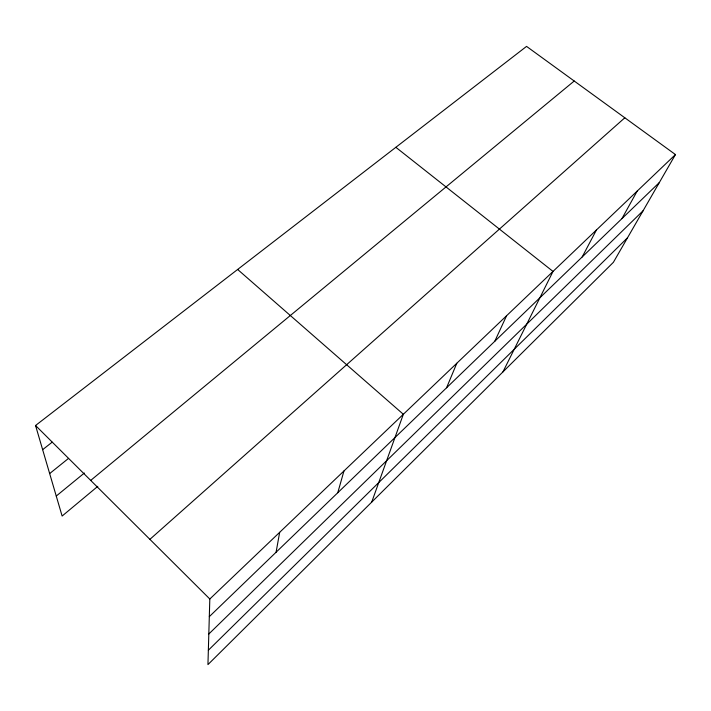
<?xml version="1.0" encoding="UTF-8"?>
<svg xmlns="http://www.w3.org/2000/svg" width="711" height="711" viewBox="0 0 711 711"><rect width="100%" height="100%" fill="white"/><g stroke="black" fill="none" stroke-linecap="round" stroke-linejoin="round"><path stroke-width="1.07" d="M675.45 154.563L209.816 599L207.941 664.607L613.389 262.315L675.45 154.563L526.558 46.393L35.55 425.498L62.124 516.044L97.798 486.333M276.081 552.243L279.663 532.335M337.778 492.732L343.955 470.966M371.711 502.108L403.341 414.282L237.643 269.469M446.579 387.771L456.8 363.259M494.785 341.28L506.57 315.764M502.935 371.906L553.016 271.424L395.858 147.31M582.176 256.973L596.458 229.955M621.921 218.633L637.189 191.081M208.35 650.236L627.502 237.812M208.821 633.999L643.091 210.758M209.31 616.65L659.337 182.54M149.905 539.347L624.818 117.786M90.706 480.405L574.221 81.018M56.258 496.047L84.36 473.028M49.663 473.57L68.532 458.399M42.642 449.672L52.179 442.162M35.55 425.498L209.816 599"/></g></svg>
